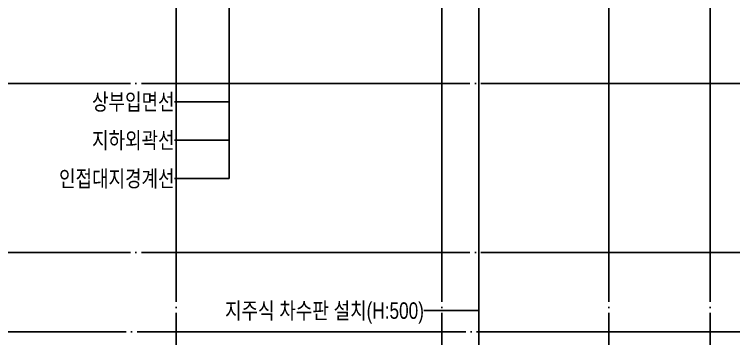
# Model space of a CAD drawing. Header units: millimetres. Extents: x 0 to 1390178, y 0 to 110113.
# Drawn here: x 469119 to 482251, y 8928 to 14840 of the extents above; entities that cross this region are included whole.
import ezdxf
from ezdxf.enums import TextEntityAlignment as Align
from ezdxf.xclip import XClip

# ---------------------------------------------------------------- set-up
doc = ezdxf.new("R2010")
doc.units = ezdxf.units.MM
doc.header["$LTSCALE"] = 100
doc.header["$XCLIPFRAME"] = 0
doc.linetypes.add('X - 평면도$0$CEN', pattern=[62, 60, -1, 0, -1])
for name, color, linetype in [('AA-XXXX-TEXT', 3, 'Continuous'), ('SYM', 7, 'Continuous'), ('X - 평면도$0$A-CEN', 1, 'X - 평면도$0$CEN'), ('X - 평면도$0$AA-XXXX-CNTL', 1, 'X - 평면도$0$CEN')]:
    doc.layers.add(name, color=color, linetype=linetype)
doc.styles.add('HAUD01', font='Dotum.ttf')

# ---------------------------------------------------------------- blocks, each defined once
blk = doc.blocks.new('X - 평면도', base_point=(-475.4, -286.7))
at = {"layer": 'X - 평면도$0$A-CEN', "color": 5}
for p, q in [((711072, 68689.6), (711072, 19243.1)), ((657286.2, 26393.1), (718213.6, 26393.1))]:
    blk.add_line(p, q, dxfattribs=at)
at = {"layer": 'X - 평면도$0$AA-XXXX-CNTL'}
for p, q in [((701322, 68689.6), (701322, 19243.1)), ((706172, 68689.6), (706172, 19243.1)), ((709222, 68689.6), (709222, 19243.1)), ((657286.2, 29473.1), (718213.6, 29473.1)), ((688208.6, 24941.8), (718213.6, 24941.8))]:
    blk.add_line(p, q, dxfattribs=at)

msp = doc.modelspace()

# ---------------------------------------------------------------- block references
ref = msp.add_blockref('X - 평면도', (-229725.3, -16179.1))
XClip(ref).set_block_clipping_path([(649249.9173510048, 15892.4063044181), (733249.9173510048, 75292.406304418)])

# ---------------------------------------------------------------- next in the draw order: linework, layer by layer
at = {"layer": 'SYM'}
for p, q in [((477596.6, 8039), (477596.6, 25127.1)), ((473042.6, 11846.2), (473042.6, 23370.7)), ((473042.6, 13246.2), (472042.6, 13246.2)), ((473042.6, 12546.2), (472042.6, 12546.2)), ((473042.6, 11846.2), (472042.6, 11846.2)), ((477596.6, 9439), (476596.6, 9439))]:
    msp.add_line(p, q, dxfattribs=at)

# ---------------------------------------------------------------- next in the draw order: texts
at = {"layer": 'AA-XXXX-TEXT', "style": 'HAUD01', "width": 0.8}
for s, p in [('상부입면선', (472042.6, 13246.2)), ('지하외곽선', (472042.6, 12546.2)), ('인접대지경계선', (472042.6, 11846.2)), ('지주식 차수판 설치(H:500)', (476596.6, 9439))]:
    msp.add_text(s, height=300, dxfattribs=at).set_placement(p, align=Align.MIDDLE_RIGHT)

doc.saveas('drawing.dxf')
